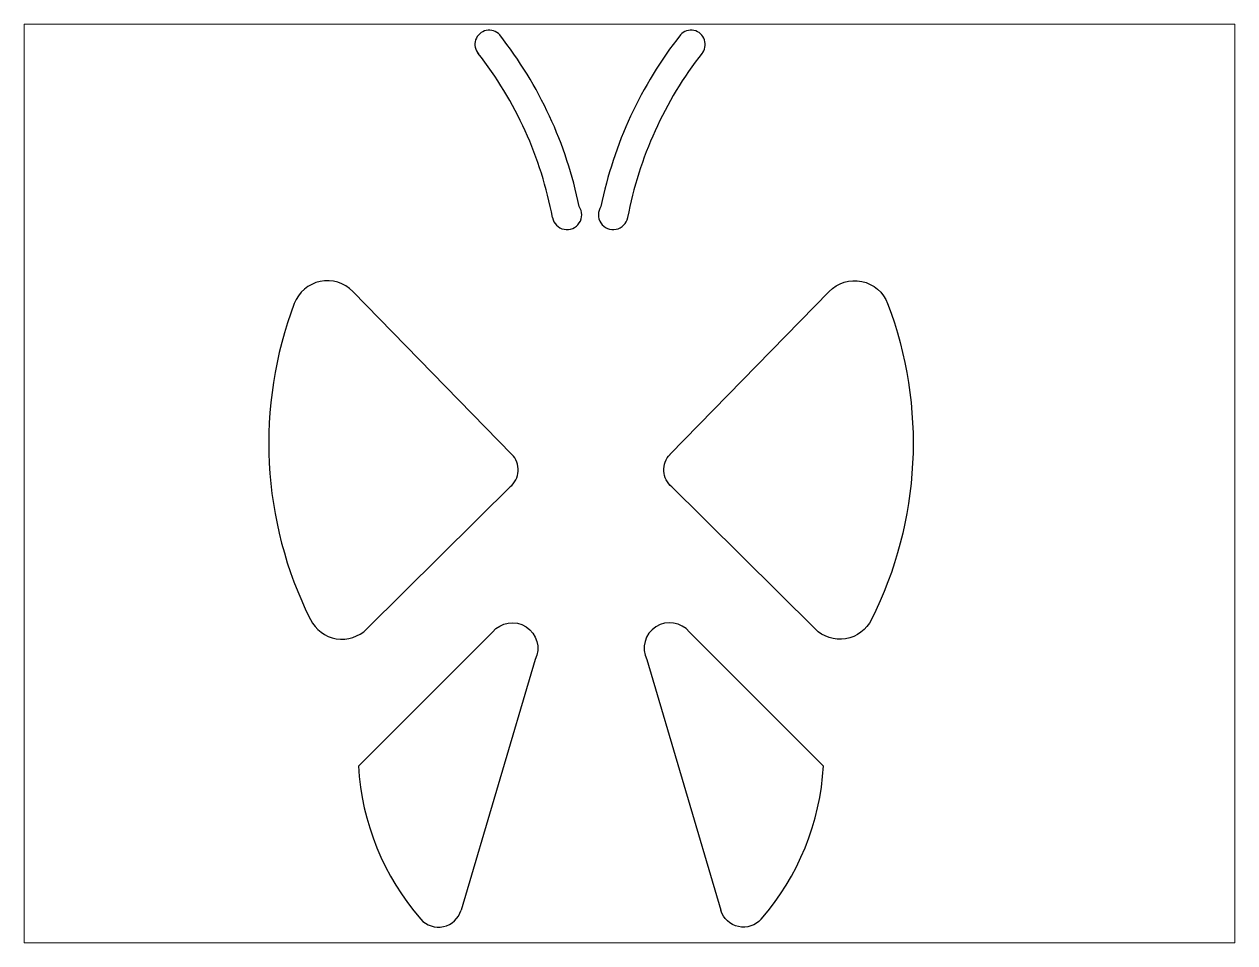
# Paper-space layout 'Presentación2' of a CAD drawing. Header units: millimetres. Extents: x 26 to 231, y 20 to 176.
# The model-space entities are those that its viewports show. They can reach past a viewport. Long polylines and large blocks are cut down to what shows.
import ezdxf

# ---------------------------------------------------------------- set-up
doc = ezdxf.new("R2010")
doc.units = ezdxf.units.MM

msp = doc.modelspace()

# ---------------------------------------------------------------- linework, layer by layer
for p, q in [((131.046, 198.342), (128.158, 195.457)), ((135.288, 198.342), (138.176, 195.457))]:
    msp.add_line(p, q)
for points in [[(131.466, 202.165), (128.034, 205.68, 0.548355), (126.777, 205.418, 0.209302), (127.124, 198.61, 0.510681), (128.341, 198.41), (131.492, 201.536)], [(134.867, 202.165), (138.3, 205.68, -0.548355), (139.557, 205.418, -0.209302), (139.21, 198.61, -0.510681), (137.993, 198.41), (134.842, 201.536)], [(131.422, 201.467, 0.444681), (131.462, 202.169)], [(134.912, 201.467, -0.444681), (134.872, 202.169)], [(131.046, 198.342, -0.892622), (131.965, 197.748), (130.369, 192.349)], [(135.288, 198.342, 0.892622), (134.369, 197.748), (135.965, 192.349)], [(129.499, 192.16, 0.592136), (130.369, 192.349)], [(136.835, 192.16, -0.592136), (135.965, 192.349)]]:
    msp.add_lwpolyline(points, format="xyb")
for centre, radius, start, end in [((130.973, 211.001), 0.305, 41.5753, 222.0547), ((135.323, 211.001), 0.305, 317.9453, 138.4247), ((124.279, 205.753), 8.811, 11.4904, 38.2157), ((142.017, 205.753), 8.811, 141.7843, 168.5096), ((124.279, 205.753), 8.201, 10.6557, 38.0951), ((142.017, 205.753), 8.201, 141.9049, 169.3443), ((132.651, 207.329), 0.318, 190.6557, 34.4449), ((133.645, 207.329), 0.318, 145.5551, 349.3443), ((133.649, 195.769), 5.5, 183.2458, 221.01), ((132.684, 195.769), 5.5, 318.99, 356.7542)]:
    msp.add_arc(centre, radius, start, end)

psp = doc.layouts.new('Presentación2')

# ---------------------------------------------------------------- viewports
at = {"layer": '0', "view_target_point": (130.567, 207.995)}
psp.add_viewport(center=(128.5, 97.5), size=(205.6, 156), view_center_point=(3.43, -6.453), view_height=19.78547, dxfattribs=at)

doc.saveas('drawing.dxf')
